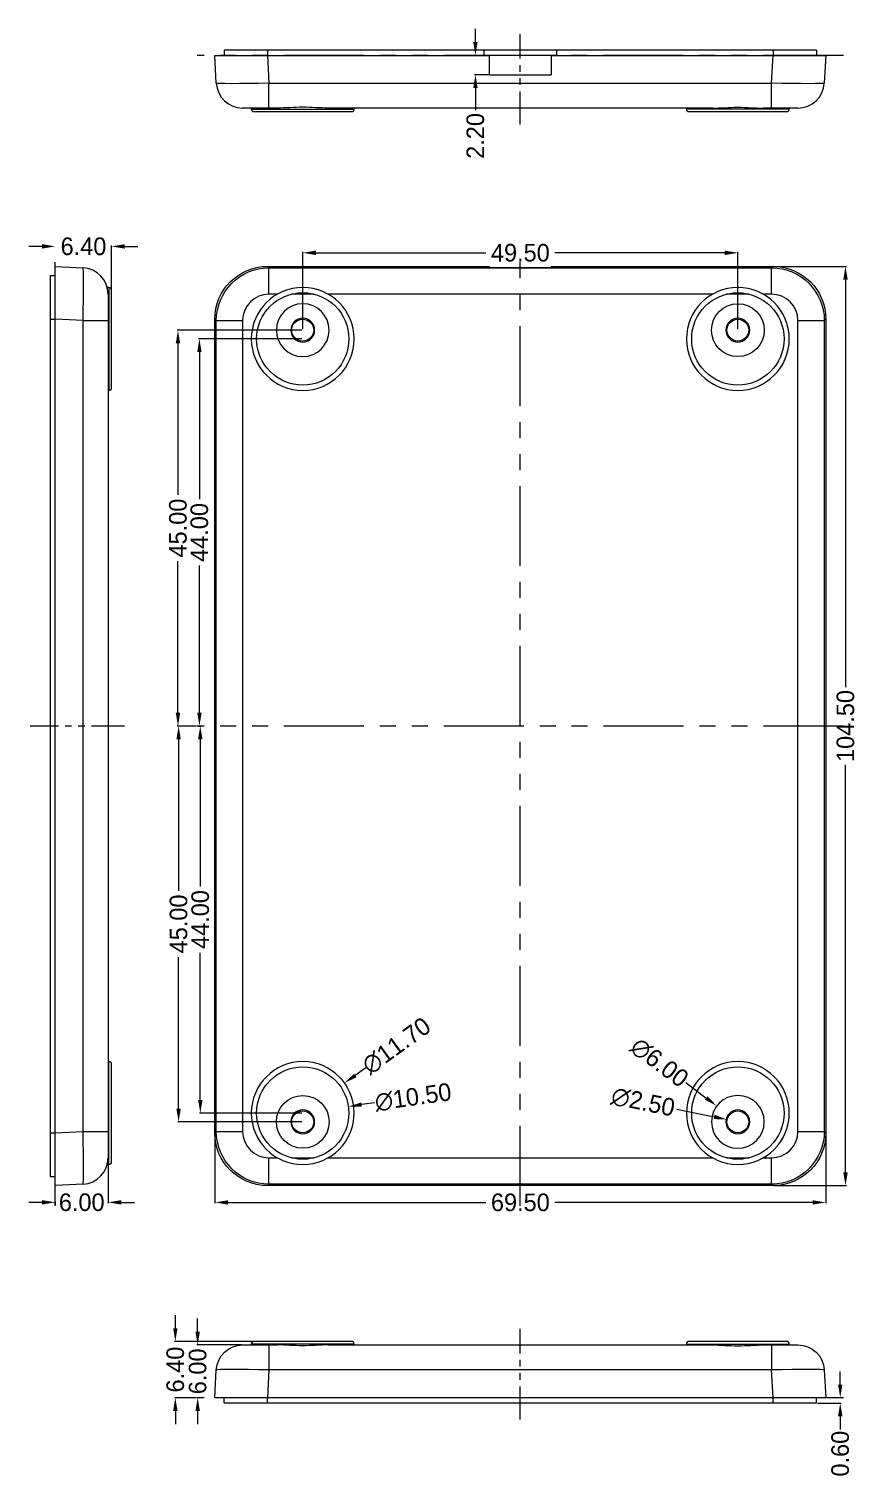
# Model space of a CAD drawing. Extents: x 33 to 501, y 235 to 402.
# Drawn here: x 306.1 to 400.3, y 237 to 401.6 of the extents above; entities that cross this region are included whole.
import ezdxf

# ---------------------------------------------------------------- set-up
doc = ezdxf.new("R2010")
doc.units = 0
doc.header["$MEASUREMENT"] = 0
doc.linetypes.add('PHANTOM', pattern=[2.5, 1.25, -0.25, 0.25, -0.25, 0.25, -0.25])
doc.layers.add('10', color=7, linetype='Continuous')
doc.layers.add('20', color=7, linetype='Continuous')
doc.dimstyles.new('2', dxfattribs={"dimtxt": 2, "dimasz": 1.5, "dimexe": 0.1, "dimexo": 0.1, "dimgap": 0.1, "dimtad": 0, "dimzin": 0, "dimdsep": 46, "dimtxsty": 'Standard', "dimcen": 0, "dimclrd": 4, "dimclre": 4, "dimclrt": 3, "dimadec": 1, "dimazin": 0, "dimtfac": 1, "dimtofl": 0, "dimtmove": 0, "dimatfit": 3, "dimfxl": 0, "dimtolj": 1, "dimtzin": 0, "dimlwd": 9, "dimlwe": 9, "dimarcsym": 0})

# ---------------------------------------------------------------- blocks, each defined once
blk = doc.blocks.new('*D49')
at = {"color": 4, "linetype": 'Continuous', "lineweight": 9}
for p, q in [((337.27, 367.45), (337.27, 376.24)), ((338.77, 376.14), (358.08, 376.14)), ((385.27, 376.14), (365.95, 376.14)), ((386.77, 367.45), (386.77, 376.24))]:
    blk.add_line(p, q, dxfattribs=at)
for points in [[(338.77, 376.39), (338.77, 375.89), (337.27, 376.14)], [(385.27, 376.39), (385.27, 375.89), (386.77, 376.14)]]:
    blk.add_solid(points, dxfattribs=at)
at = {"layer": 'Defpoints', "color": 0, "linetype": 'Continuous', "lineweight": 9}
for p in [(386.77, 376.14), (337.27, 367.35), (386.77, 367.35)]:
    blk.add_point(p, dxfattribs=at)
at = {"color": 3, "linetype": 'Continuous', "lineweight": 9, "insert": (362.02, 376.14), "char_height": 2, "attachment_point": 5}
blk.add_mtext('\\A1;49.50', dxfattribs=at)
blk = doc.blocks.new('*D50')
at = {"color": 4, "linetype": 'Continuous', "lineweight": 9}
for p, q in [((327.27, 275.99), (327.27, 268.09)), ((396.77, 275.99), (396.77, 268.09)), ((328.77, 268.19), (358.08, 268.19)), ((395.27, 268.19), (365.95, 268.19))]:
    blk.add_line(p, q, dxfattribs=at)
for points in [[(328.77, 268.44), (328.77, 267.94), (327.27, 268.19)], [(395.27, 268.44), (395.27, 267.94), (396.77, 268.19)]]:
    blk.add_solid(points, dxfattribs=at)
at = {"layer": 'Defpoints', "color": 0, "linetype": 'Continuous', "lineweight": 9}
for p in [(327.27, 276.09), (396.77, 276.09), (396.77, 268.19)]:
    blk.add_point(p, dxfattribs=at)
at = {"color": 3, "linetype": 'Continuous', "lineweight": 9, "insert": (362.02, 268.19), "char_height": 2, "attachment_point": 5}
blk.add_mtext('\\A1;69.50', dxfattribs=at)
blk = doc.blocks.new('*D51')
at = {"color": 4, "linetype": 'Continuous', "lineweight": 9}
for p, q in [((325.17, 322.35), (323.04, 322.35)), ((323.14, 320.85), (323.14, 303.62)), ((323.14, 278.85), (323.14, 296.08)), ((337.17, 277.35), (323.04, 277.35))]:
    blk.add_line(p, q, dxfattribs=at)
for points in [[(322.89, 320.85), (323.39, 320.85), (323.14, 322.35)], [(322.89, 278.85), (323.39, 278.85), (323.14, 277.35)]]:
    blk.add_solid(points, dxfattribs=at)
at = {"layer": 'Defpoints', "color": 0, "linetype": 'Continuous', "lineweight": 9}
for p in [(323.14, 322.35), (325.27, 322.35), (337.27, 277.35)]:
    blk.add_point(p, dxfattribs=at)
at = {"color": 3, "linetype": 'Continuous', "lineweight": 9, "insert": (323.14, 299.85), "char_height": 2, "attachment_point": 5, "rotation": 90}
blk.add_mtext('\\A1;45.00', dxfattribs=at)
blk = doc.blocks.new('*D52')
at = {"color": 4, "linetype": 'Continuous', "lineweight": 9}
for p, q in [((325.37, 322.35), (325.71, 322.35)), ((325.61, 320.85), (325.61, 304.12)), ((325.61, 279.85), (325.61, 296.58)), ((337.17, 278.35), (325.51, 278.35))]:
    blk.add_line(p, q, dxfattribs=at)
for points in [[(325.36, 320.85), (325.86, 320.85), (325.61, 322.35)], [(325.36, 279.85), (325.86, 279.85), (325.61, 278.35)]]:
    blk.add_solid(points, dxfattribs=at)
at = {"layer": 'Defpoints', "color": 0, "linetype": 'Continuous', "lineweight": 9}
for p in [(325.27, 322.35), (325.61, 278.35), (337.27, 278.35)]:
    blk.add_point(p, dxfattribs=at)
at = {"color": 3, "linetype": 'Continuous', "lineweight": 9, "insert": (325.61, 300.35), "char_height": 2, "attachment_point": 5, "rotation": 90}
blk.add_mtext('\\A1;44.00', dxfattribs=at)
blk = doc.blocks.new('*D53')
at = {"color": 4, "linetype": 'Continuous', "lineweight": 9}
for p, q in [((337.17, 366.35), (325.41, 366.35)), ((325.51, 364.85), (325.51, 348.12)), ((325.51, 323.85), (325.51, 340.58)), ((325.37, 322.35), (325.61, 322.35))]:
    blk.add_line(p, q, dxfattribs=at)
for points in [[(325.26, 364.85), (325.76, 364.85), (325.51, 366.35)], [(325.26, 323.85), (325.76, 323.85), (325.51, 322.35)]]:
    blk.add_solid(points, dxfattribs=at)
at = {"layer": 'Defpoints', "color": 0, "linetype": 'Continuous', "lineweight": 9}
for p in [(325.51, 366.35), (337.27, 366.35), (325.27, 322.35)]:
    blk.add_point(p, dxfattribs=at)
at = {"color": 3, "linetype": 'Continuous', "lineweight": 9, "insert": (325.51, 344.35), "char_height": 2, "attachment_point": 5, "rotation": 90}
blk.add_mtext('\\A1;44.00', dxfattribs=at)
blk = doc.blocks.new('*D54')
at = {"color": 4, "linetype": 'Continuous', "lineweight": 9}
for p, q in [((337.17, 367.35), (322.97, 367.35)), ((323.07, 365.85), (323.07, 348.62)), ((323.07, 323.85), (323.07, 341.08)), ((325.17, 322.35), (322.97, 322.35))]:
    blk.add_line(p, q, dxfattribs=at)
for points in [[(322.82, 365.85), (323.32, 365.85), (323.07, 367.35)], [(322.82, 323.85), (323.32, 323.85), (323.07, 322.35)]]:
    blk.add_solid(points, dxfattribs=at)
at = {"layer": 'Defpoints', "color": 0, "linetype": 'Continuous', "lineweight": 9}
for p in [(323.07, 367.35), (337.27, 367.35), (325.27, 322.35)]:
    blk.add_point(p, dxfattribs=at)
at = {"color": 3, "linetype": 'Continuous', "lineweight": 9, "insert": (323.07, 344.85), "char_height": 2, "attachment_point": 5, "rotation": 90}
blk.add_mtext('\\A1;45.00', dxfattribs=at)
blk = doc.blocks.new('*D55')
at = {"color": 4, "linetype": 'Continuous', "lineweight": 9}
for p, q in [((390.87, 374.6), (399.11, 374.6)), ((399.01, 373.1), (399.01, 326.78)), ((399.01, 271.6), (399.01, 317.92)), ((390.87, 270.1), (399.11, 270.1))]:
    blk.add_line(p, q, dxfattribs=at)
for points in [[(398.76, 373.1), (399.26, 373.1), (399.01, 374.6)], [(398.76, 271.6), (399.26, 271.6), (399.01, 270.1)]]:
    blk.add_solid(points, dxfattribs=at)
at = {"layer": 'Defpoints', "color": 0, "linetype": 'Continuous', "lineweight": 9}
for p in [(390.77, 374.6), (390.77, 270.1), (399.01, 270.1)]:
    blk.add_point(p, dxfattribs=at)
at = {"color": 3, "linetype": 'Continuous', "lineweight": 9, "insert": (399.01, 322.35), "char_height": 2, "attachment_point": 5, "rotation": 90}
blk.add_mtext('\\A1;104.50', dxfattribs=at)
blk = doc.blocks.new('*D56')
at = {"color": 4, "linetype": 'Continuous', "lineweight": 9}
blk.add_line((344.46, 283.5), (343.24, 282.63), dxfattribs=at)
blk.add_solid([(343.1, 282.83), (343.39, 282.43), (342.02, 281.76)], dxfattribs=at)
at = {"layer": 'Defpoints', "color": 0, "linetype": 'Continuous', "lineweight": 9}
for p in [(342.02, 281.76), (332.51, 274.95)]:
    blk.add_point(p, dxfattribs=at)
at = {"color": 3, "linetype": 'Continuous', "lineweight": 9, "insert": (347.93, 285.99), "char_height": 2, "attachment_point": 5, "rotation": 35.6044}
blk.add_mtext('\\A1;∅11.70', dxfattribs=at)
blk = doc.blocks.new('*D57')
at = {"color": 4, "linetype": 'Continuous', "lineweight": 9}
blk.add_line((345.43, 279.52), (343.95, 279.31), dxfattribs=at)
blk.add_solid([(343.91, 279.55), (343.98, 279.06), (342.46, 279.09)], dxfattribs=at)
at = {"layer": 'Defpoints', "color": 0, "linetype": 'Continuous', "lineweight": 9}
for p in [(342.46, 279.09), (332.07, 277.61)]:
    blk.add_point(p, dxfattribs=at)
at = {"color": 3, "linetype": 'Continuous', "lineweight": 9, "insert": (349.82, 280.14), "char_height": 2, "attachment_point": 5, "rotation": 8.127}
blk.add_mtext('\\A1;∅10.50', dxfattribs=at)
blk = doc.blocks.new('*D58')
at = {"color": 4, "linetype": 'Continuous', "lineweight": 9}
blk.add_line((380.85, 281.81), (383.17, 280.06), dxfattribs=at)
blk.add_solid([(383.32, 280.26), (383.02, 279.86), (384.37, 279.16)], dxfattribs=at)
at = {"layer": 'Defpoints', "color": 0, "linetype": 'Continuous', "lineweight": 9}
for p in [(384.37, 279.16), (389.16, 275.55)]:
    blk.add_point(p, dxfattribs=at)
at = {"color": 3, "linetype": 'Continuous', "lineweight": 9, "insert": (377.84, 284.08), "char_height": 2, "attachment_point": 5, "rotation": 323.0033}
blk.add_mtext('\\A1;∅6.00', dxfattribs=at)
blk = doc.blocks.new('*D59')
at = {"color": 4, "linetype": 'Continuous', "lineweight": 9}
blk.add_line((379.83, 278.79), (384.07, 277.91), dxfattribs=at)
blk.add_solid([(384.12, 278.16), (384.02, 277.67), (385.54, 277.61)], dxfattribs=at)
at = {"layer": 'Defpoints', "color": 0, "linetype": 'Continuous', "lineweight": 9}
for p in [(385.54, 277.61), (387.99, 277.1)]:
    blk.add_point(p, dxfattribs=at)
at = {"color": 3, "linetype": 'Continuous', "lineweight": 9, "insert": (375.98, 279.6), "char_height": 2, "attachment_point": 5, "rotation": 348.2482}
blk.add_mtext('\\A1;∅2.50', dxfattribs=at)
blk = doc.blocks.new('*D79')
at = {"color": 4, "linetype": 'Continuous', "lineweight": 9}
for p, q in [((325.31, 253.49), (325.31, 254.99)), ((330.33, 251.99), (325.21, 251.99)), ((325.37, 245.99), (325.41, 245.99)), ((325.31, 244.49), (325.31, 242.99))]:
    blk.add_line(p, q, dxfattribs=at)
for points in [[(325.06, 253.49), (325.56, 253.49), (325.31, 251.99)], [(325.06, 244.49), (325.56, 244.49), (325.31, 245.99)]]:
    blk.add_solid(points, dxfattribs=at)
at = {"layer": 'Defpoints', "color": 0, "linetype": 'Continuous', "lineweight": 9}
for p in [(325.31, 251.99), (330.43, 251.99), (325.27, 245.99)]:
    blk.add_point(p, dxfattribs=at)
at = {"color": 3, "linetype": 'Continuous', "lineweight": 9, "insert": (325.31, 248.99), "char_height": 2, "attachment_point": 5, "rotation": 90}
blk.add_mtext('\\A1;6.00', dxfattribs=at)
blk = doc.blocks.new('*D80')
at = {"color": 4, "linetype": 'Continuous', "lineweight": 9}
for p, q in [((322.77, 253.89), (322.77, 255.39)), ((331.62, 252.39), (322.67, 252.39)), ((325.17, 245.99), (322.67, 245.99)), ((322.77, 244.49), (322.77, 242.99))]:
    blk.add_line(p, q, dxfattribs=at)
for points in [[(322.52, 253.89), (323.02, 253.89), (322.77, 252.39)], [(322.52, 244.49), (323.02, 244.49), (322.77, 245.99)]]:
    blk.add_solid(points, dxfattribs=at)
at = {"layer": 'Defpoints', "color": 0, "linetype": 'Continuous', "lineweight": 9}
for p in [(322.77, 252.39), (331.72, 252.39), (325.27, 245.99)]:
    blk.add_point(p, dxfattribs=at)
at = {"color": 3, "linetype": 'Continuous', "lineweight": 9, "insert": (322.77, 249.19), "char_height": 2, "attachment_point": 5, "rotation": 90}
blk.add_mtext('\\A1;6.40', dxfattribs=at)
blk = doc.blocks.new('*D81')
at = {"color": 4, "linetype": 'Continuous', "lineweight": 9}
for p, q in [((398.41, 247.49), (398.41, 248.99)), ((395.81, 245.39), (398.51, 245.39)), ((398.67, 245.99), (398.31, 245.99)), ((398.41, 243.89), (398.41, 242.39))]:
    blk.add_line(p, q, dxfattribs=at)
for points in [[(398.16, 247.49), (398.66, 247.49), (398.41, 245.99)], [(398.16, 243.89), (398.66, 243.89), (398.41, 245.39)]]:
    blk.add_solid(points, dxfattribs=at)
at = {"layer": 'Defpoints', "color": 0, "linetype": 'Continuous', "lineweight": 9}
for p in [(395.71, 245.39), (398.41, 245.39), (398.77, 245.99)]:
    blk.add_point(p, dxfattribs=at)
at = {"color": 3, "linetype": 'Continuous', "lineweight": 9, "insert": (398.41, 239.63), "char_height": 2, "attachment_point": 5, "rotation": 90}
blk.add_mtext('\\A1;0.60', dxfattribs=at)
blk = doc.blocks.new('*D82')
at = {"color": 4, "linetype": 'Continuous', "lineweight": 9}
for p, q in [((356.91, 400.09), (356.91, 401.59)), ((358.42, 398.59), (356.81, 398.59)), ((358.42, 396.39), (356.81, 396.39)), ((356.91, 394.89), (356.91, 392.36))]:
    blk.add_line(p, q, dxfattribs=at)
for points in [[(356.66, 400.09), (357.16, 400.09), (356.91, 398.59)], [(356.66, 394.89), (357.16, 394.89), (356.91, 396.39)]]:
    blk.add_solid(points, dxfattribs=at)
at = {"layer": 'Defpoints', "color": 0, "linetype": 'Continuous', "lineweight": 9}
for p in [(358.52, 398.59), (356.91, 396.39), (358.52, 396.39)]:
    blk.add_point(p, dxfattribs=at)
at = {"color": 3, "linetype": 'Continuous', "lineweight": 9, "insert": (356.91, 389.43), "char_height": 2, "attachment_point": 5, "rotation": 90}
blk.add_mtext('\\A1;2.20', dxfattribs=at)
blk = doc.blocks.new('*D83')
at = {"color": 4, "linetype": 'Continuous', "lineweight": 9}
for p, q in [((315.52, 372), (315.52, 376.97)), ((307.62, 376.87), (306.12, 376.87)), ((309.12, 376.78), (309.12, 376.77)), ((317.02, 376.87), (318.52, 376.87))]:
    blk.add_line(p, q, dxfattribs=at)
for points in [[(307.62, 377.12), (307.62, 376.62), (309.12, 376.87)], [(317.02, 377.12), (317.02, 376.62), (315.52, 376.87)]]:
    blk.add_solid(points, dxfattribs=at)
at = {"layer": 'Defpoints', "color": 0, "linetype": 'Continuous', "lineweight": 9}
for p in [(309.12, 376.88), (315.52, 376.87), (315.52, 371.9)]:
    blk.add_point(p, dxfattribs=at)
at = {"color": 3, "linetype": 'Continuous', "lineweight": 9, "insert": (312.32, 376.87), "char_height": 2, "attachment_point": 5}
blk.add_mtext('\\A1;6.40', dxfattribs=at)
blk = doc.blocks.new('*D84')
at = {"color": 4, "linetype": 'Continuous', "lineweight": 9}
for p, q in [((315.12, 273.16), (315.12, 268.1)), ((307.62, 268.2), (306.12, 268.2)), ((309.12, 267.92), (309.12, 268.3)), ((316.62, 268.2), (318.12, 268.2))]:
    blk.add_line(p, q, dxfattribs=at)
for points in [[(307.62, 268.45), (307.62, 267.95), (309.12, 268.2)], [(316.62, 268.45), (316.62, 267.95), (315.12, 268.2)]]:
    blk.add_solid(points, dxfattribs=at)
at = {"layer": 'Defpoints', "color": 0, "linetype": 'Continuous', "lineweight": 9}
for p in [(315.12, 273.26), (309.12, 267.82), (315.12, 268.2)]:
    blk.add_point(p, dxfattribs=at)
at = {"color": 3, "linetype": 'Continuous', "lineweight": 9, "insert": (312.12, 268.2), "char_height": 2, "attachment_point": 5}
blk.add_mtext('\\A1;6.00', dxfattribs=at)

msp = doc.modelspace()

# ---------------------------------------------------------------- linework, layer by layer
at = {"layer": '10', "color": 1, "linetype": 'PHANTOM', "lineweight": 9, "ltscale": 3}
for p, q in [((362.015, 390.727), (362.015, 401.007)), ((316.974, 322.351), (306.24, 322.351)), ((362.015, 243.533), (362.015, 253.813))]:
    msp.add_line(p, q, dxfattribs=at)
at = {"layer": '10', "color": 1, "linetype": 'PHANTOM', "lineweight": 9, "ltscale": 7.27234}
for p, q in [((398.765, 398.589), (325.265, 398.589)), ((309.115, 267.82), (309.115, 376.882)), ((362.015, 267.82), (362.015, 376.882)), ((398.765, 322.351), (325.265, 322.351)), ((398.765, 245.992), (325.265, 245.992))]:
    msp.add_line(p, q, dxfattribs=at)
at = {"layer": '20', "color": 7, "linetype": 'Continuous', "lineweight": 9}
for p, q in [((327.265, 398.589), (333.257, 398.589)), ((327.431, 395.432), (327.265, 398.589)), ((328.315, 399.189), (328.315, 398.589)), ((333.257, 399.189), (333.257, 398.589)), ((357.915, 399.189), (333.257, 399.189)), ((333.257, 398.589), (333.423, 395.432)), ((333.257, 398.589), (358.515, 398.589)), ((357.915, 398.589), (357.915, 399.189)), ((366.115, 399.189), (357.915, 399.189)), ((358.515, 396.389), (358.515, 398.589)), ((365.515, 398.589), (358.516, 398.589)), ((365.515, 398.589), (365.515, 396.389)), ((365.515, 398.589), (390.774, 398.589)), ((366.115, 399.189), (366.115, 398.589)), ((390.774, 399.189), (366.115, 399.189)), ((390.608, 395.432), (390.774, 398.589)), ((390.774, 399.189), (390.774, 398.589)), ((390.774, 398.589), (396.765, 398.589)), ((395.715, 399.189), (395.715, 398.589)), ((396.765, 398.589), (396.6, 395.432)), ((333.423, 395.432), (390.608, 395.432)), ((333.423, 392.589), (333.423, 395.432)), ((358.515, 396.389), (365.515, 396.389)), ((390.608, 392.589), (390.608, 395.432)), ((333.423, 392.589), (330.427, 392.589)), ((331.415, 392.589), (331.415, 392.489)), ((331.415, 392.489), (343.115, 392.489)), ((331.715, 392.189), (342.815, 392.189)), ((334.38, 392.589), (333.423, 392.589)), ((383.88, 392.589), (340.151, 392.589)), ((343.115, 392.489), (343.115, 392.589)), ((380.915, 392.589), (380.915, 392.489)), ((392.615, 392.489), (380.915, 392.489)), ((381.215, 392.189), (392.315, 392.189)), ((390.608, 392.589), (389.651, 392.589)), ((393.604, 392.589), (390.608, 392.589)), ((392.615, 392.489), (392.615, 392.589)), ((309.115, 374.601), (312.272, 374.436)), ((309.115, 368.61), (309.115, 374.601)), ((333.257, 374.601), (333.423, 374.436)), ((333.257, 374.601), (358.515, 374.601)), ((333.423, 371.44), (333.423, 374.436)), ((333.423, 374.436), (390.608, 374.436)), ((358.515, 374.486), (358.515, 374.601)), ((358.515, 374.486), (365.515, 374.486)), ((365.515, 374.601), (390.774, 374.601)), ((365.515, 374.601), (365.515, 374.486)), ((390.608, 374.436), (390.774, 374.601)), ((390.608, 371.44), (390.608, 374.436)), ((308.515, 373.551), (309.115, 373.551)), ((315.215, 372.201), (315.019, 372.201)), ((315.215, 372.201), (315.215, 366.351)), ((315.115, 371.44), (315.115, 368.444)), ((315.515, 360.801), (315.515, 371.901)), ((334.38, 371.44), (333.423, 371.44)), ((338.557, 371.44), (335.974, 371.44)), ((383.88, 371.44), (340.151, 371.44)), ((388.057, 371.44), (385.474, 371.44)), ((390.608, 371.44), (389.651, 371.44)), ((308.515, 368.61), (309.115, 368.61)), ((308.515, 368.61), (308.515, 276.093)), ((309.115, 276.093), (309.115, 368.61)), ((312.272, 368.444), (309.115, 368.61)), ((312.272, 368.444), (315.115, 368.444)), ((312.272, 276.259), (312.272, 368.444)), ((315.115, 368.444), (315.115, 276.259)), ((327.431, 368.444), (327.265, 368.61)), ((327.265, 276.093), (327.265, 368.61)), ((327.431, 276.259), (327.431, 368.444)), ((327.431, 368.444), (330.427, 368.444)), ((330.427, 368.444), (330.427, 276.259)), ((393.604, 276.259), (393.604, 368.444)), ((393.604, 368.444), (396.6, 368.444)), ((396.765, 368.61), (396.6, 368.444)), ((396.6, 368.444), (396.6, 276.259)), ((396.765, 368.61), (396.765, 276.093)), ((315.215, 366.351), (315.215, 360.501)), ((315.115, 360.501), (315.215, 360.501)), ((315.215, 284.201), (315.115, 284.201)), ((315.215, 272.501), (315.215, 284.201)), ((315.515, 272.801), (315.515, 283.901)), ((308.515, 276.093), (309.115, 276.093)), ((309.115, 276.093), (312.272, 276.259)), ((309.115, 270.101), (309.115, 276.093)), ((312.272, 276.259), (315.115, 276.259)), ((315.115, 276.259), (315.115, 273.263)), ((327.265, 276.093), (327.431, 276.259)), ((327.431, 276.259), (330.427, 276.259)), ((393.604, 276.259), (396.6, 276.259)), ((396.6, 276.259), (396.765, 276.093)), ((333.423, 273.263), (334.38, 273.263)), ((333.423, 270.267), (333.423, 273.263)), ((335.974, 273.263), (338.557, 273.263)), ((340.151, 273.263), (383.88, 273.263)), ((385.474, 273.263), (388.057, 273.263)), ((389.651, 273.263), (390.608, 273.263)), ((390.608, 270.267), (390.608, 273.263)), ((315.019, 272.501), (315.215, 272.501)), ((308.515, 271.151), (309.115, 271.151)), ((312.272, 270.267), (309.115, 270.101)), ((333.423, 270.267), (333.257, 270.101)), ((390.774, 270.101), (333.257, 270.101)), ((390.608, 270.267), (333.423, 270.267)), ((390.774, 270.101), (390.608, 270.267)), ((330.427, 251.992), (333.423, 251.992)), ((343.115, 252.092), (331.415, 252.092)), ((331.415, 252.092), (331.415, 251.992)), ((342.815, 252.392), (331.715, 252.392)), ((333.423, 251.992), (333.423, 249.149)), ((333.423, 251.992), (334.38, 251.992)), ((340.151, 251.992), (383.88, 251.992)), ((343.115, 251.992), (343.115, 252.092)), ((380.915, 252.092), (380.915, 251.992)), ((380.915, 252.092), (392.615, 252.092)), ((392.315, 252.392), (381.215, 252.392)), ((389.651, 251.992), (390.608, 251.992)), ((390.608, 251.992), (393.604, 251.992)), ((390.608, 251.992), (390.608, 249.149)), ((392.615, 251.992), (392.615, 252.092)), ((327.265, 245.992), (327.431, 249.149)), ((333.423, 249.149), (333.257, 245.992)), ((390.608, 249.149), (333.423, 249.149)), ((390.774, 245.992), (390.608, 249.149)), ((396.6, 249.149), (396.765, 245.992)), ((333.257, 245.992), (327.265, 245.992)), ((328.315, 245.392), (328.315, 245.992)), ((390.774, 245.992), (333.257, 245.992)), ((333.257, 245.392), (333.257, 245.992)), ((333.257, 245.392), (390.774, 245.392)), ((396.765, 245.992), (390.774, 245.992)), ((390.774, 245.392), (390.774, 245.992)), ((395.715, 245.392), (395.715, 245.992))]:
    msp.add_line(p, q, dxfattribs=at)
at = {"layer": '20', "color": 7, "linetype": 'Continuous', "lineweight": 9, "extrusion": (0, 0, -1)}
for centre, radius in [((-337.265, 366.351), 5.85), ((-386.765, 366.351), 5.85), ((-337.265, 367.351), 3), ((-337.265, 367.351), 1.355), ((-386.765, 367.351), 1.355), ((-337.265, 278.351), 5.85), ((-386.765, 278.351), 5.85), ((-386.765, 277.351), 3), ((-337.265, 277.351), 1.355), ((-386.765, 277.351), 1.355)]:
    msp.add_circle(centre, radius, dxfattribs=at)
at = {"layer": '20', "color": 7, "linetype": 'Continuous', "lineweight": 9}
for centre, radius in [((337.265, 366.351), 5.25), ((386.765, 366.351), 5.25), ((386.765, 367.351), 3), ((337.265, 367.351), 1.25), ((386.765, 367.351), 1.25), ((337.265, 278.351), 5.25), ((386.765, 278.351), 5.25), ((337.265, 277.351), 3), ((337.265, 277.351), 1.25), ((386.765, 277.351), 1.25)]:
    msp.add_circle(centre, radius, dxfattribs=at)
for centre, radius, start, end in [((330.427, 395.589), 3, 183, 270), ((393.604, 395.589), 3, 270, 357), ((331.715, 392.489), 0.3, 180, 270), ((342.815, 392.489), 0.3, 270, 0), ((381.215, 392.489), 0.3, 180, 270), ((392.315, 392.489), 0.3, 270, 0), ((312.115, 371.44), 3, 0, 87), ((315.215, 371.901), 0.3, 0, 90), ((315.215, 360.801), 0.3, 270, 0), ((315.215, 283.901), 0.3, 0, 90), ((312.115, 273.263), 3, 273, 0), ((315.215, 272.801), 0.3, 270, 0), ((331.715, 252.092), 0.3, 90, 180), ((342.815, 252.092), 0.3, 0, 90), ((381.215, 252.092), 0.3, 90, 180), ((392.315, 252.092), 0.3, 0, 90)]:
    msp.add_arc(centre, radius, start, end, dxfattribs=at)
at = {"layer": '20', "color": 7, "linetype": 'Continuous', "lineweight": 9, "extrusion": (0, 0, -1)}
for centre, start, end in [((-330.427, 248.992), 3, 90), ((-393.604, 248.992), 90, 177)]:
    msp.add_arc(centre, 3, start, end, dxfattribs=at)
for centre, major_axis, ratio, start_param, end_param in [((333.431, 395.589), (6, 0.157), 0.0261143, 1.5728506, 3.1409079), ((390.6, 395.589), (-6, 0.157), 0.0261143, 3.1422774, 4.7103347), ((333.274, 368.593), (-4.254, 4.254), 0.9972647, 5.4991567, 7.0672139), ((333.431, 368.436), (-4.243, 4.243), 0.9999962, 5.4991567, 7.0672139), ((390.6, 368.436), (4.243, 4.243), 0.9999962, 5.4991567, 7.0672139), ((390.757, 368.593), (4.254, 4.254), 0.9972647, 5.4991567, 7.0672139), ((333.274, 276.11), (-4.254, -4.254), 0.9972647, 5.4991567, 7.0672139), ((333.431, 276.267), (4.243, 4.243), 0.9999962, 2.357564, 3.9256213), ((390.6, 276.267), (-4.243, 4.243), 0.9999962, 2.357564, 3.9256213), ((390.757, 276.11), (4.254, -4.254), 0.9972647, 5.4991567, 7.0672139)]:
    msp.add_ellipse(centre, major_axis=major_axis, ratio=ratio, start_param=start_param, end_param=end_param, dxfattribs=at)
at = {"layer": '20', "color": 7, "linetype": 'Continuous', "lineweight": 9}
for centre, major_axis, ratio, start_param, end_param in [((312.115, 368.436), (-0.157, -6), 0.0261143, 1.5728506, 3.1409079), ((333.431, 368.436), (-2.127, 2.127), 0.9972647, 5.4991567, 7.0672139), ((390.6, 368.436), (2.127, 2.127), 0.9972647, 5.4991567, 7.0672139), ((312.115, 276.267), (-0.157, 6), 0.0261143, 3.1422774, 4.7103347), ((333.431, 276.267), (-2.127, -2.127), 0.9972647, 5.4991567, 7.0672139), ((390.6, 276.267), (2.127, -2.127), 0.9972647, 5.4991567, 7.0672139), ((333.431, 248.992), (6, -0.157), 0.0261143, 1.5728506, 3.1409079), ((390.6, 248.992), (-6, -0.157), 0.0261143, 3.1422774, 4.7103347)]:
    msp.add_ellipse(centre, major_axis=major_axis, ratio=ratio, start_param=start_param, end_param=end_param, dxfattribs=at)
for points in [[(333.257, 399.189), (331.951, 399.189), (330.673, 399.189), (328.851, 399.189), (328.311, 399.189), (328.318, 399.189)], [(395.718, 399.189), (395.713, 399.189), (395.18, 399.189), (393.359, 399.189), (392.079, 399.189), (390.774, 399.189)], [(340.151, 392.589), (339.267, 392.589), (338.268, 392.687), (336.266, 392.687), (335.263, 392.589), (334.38, 392.589)], [(383.88, 392.589), (384.758, 392.589), (385.758, 392.687), (387.766, 392.687), (388.777, 392.589), (389.651, 392.589)], [(308.515, 373.554), (308.515, 373.549), (308.515, 373.016), (308.515, 371.195), (308.515, 369.915), (308.515, 368.61)], [(308.515, 276.093), (308.515, 274.787), (308.515, 273.509), (308.515, 271.687), (308.515, 271.147), (308.515, 271.154)], [(340.151, 251.992), (339.267, 251.992), (338.268, 251.894), (336.266, 251.894), (335.263, 251.992), (334.38, 251.992)], [(383.88, 251.992), (384.758, 251.992), (385.758, 251.894), (387.766, 251.894), (388.777, 251.992), (389.651, 251.992)], [(328.313, 245.392), (328.318, 245.392), (328.851, 245.392), (330.672, 245.392), (331.952, 245.392), (333.257, 245.392)], [(390.774, 245.392), (392.079, 245.392), (393.358, 245.392), (395.179, 245.392), (395.72, 245.392), (395.713, 245.392)]]:
    msp.add_open_spline(points, degree=3, knots=[0, 0, 0, 0, 0.5, 0.5, 1, 1, 1, 1], dxfattribs=at)

# ---------------------------------------------------------------- dimensions: what is measured, and where the dimension line sits
at = {"linetype": 'Continuous', "lineweight": 9}
for base, p1, p2, picture, middle in [((356.906, 396.389), (358.516, 398.589), (358.515, 396.389), '*D82', (356.906, 389.428)), ((323.143, 322.351), (337.265, 277.351), (325.265, 322.351), '*D51', (323.143, 299.851))]:
    dim = msp.add_linear_dim(base=base, p1=p1, p2=p2, angle=90, dimstyle='2', dxfattribs=at)
    dim.commit()
    dim.dimension.update_dxf_attribs({"geometry": picture, "text_midpoint": middle, "dimtype": 160})
for base, p1, p2, picture, middle in [((315.515, 376.872), (309.115, 376.882), (315.515, 371.901), '*D83', (312.315, 376.872)), ((386.765, 376.143), (337.265, 367.351), (386.765, 367.351), '*D49', (362.015, 376.143)), ((396.765, 268.192), (327.265, 276.093), (396.765, 276.093), '*D50', (362.015, 268.192)), ((315.115, 268.196), (309.115, 267.82), (315.115, 273.263), '*D84', (312.115, 268.196))]:
    dim = msp.add_linear_dim(base=base, p1=p1, p2=p2, dimstyle='2', dxfattribs=at)
    dim.commit()
    dim.dimension.update_dxf_attribs({"geometry": picture, "text_midpoint": middle})
for base, p1, p2, picture, middle in [((399.014, 270.101), (390.774, 374.601), (390.774, 270.101), '*D55', (399.014, 322.351)), ((323.071, 367.351), (325.265, 322.351), (337.265, 367.351), '*D54', (323.071, 344.851)), ((325.513, 366.351), (325.265, 322.351), (337.265, 366.351), '*D53', (325.513, 344.351)), ((325.609, 278.351), (325.265, 322.351), (337.265, 278.351), '*D52', (325.609, 300.351)), ((322.774, 252.392), (325.265, 245.992), (331.715, 252.392), '*D80', (322.774, 249.192)), ((325.315, 251.992), (325.265, 245.992), (330.427, 251.992), '*D79', (325.315, 248.992)), ((398.408, 245.392), (398.765, 245.992), (395.713, 245.392), '*D81', (398.408, 239.625))]:
    dim = msp.add_linear_dim(base=base, p1=p1, p2=p2, angle=90, dimstyle='2', dxfattribs=at)
    dim.commit()
    dim.dimension.update_dxf_attribs({"geometry": picture, "text_midpoint": middle})
for p1, p2, picture, middle in [((332.509, 274.945), (342.022, 281.757), '*D56', (347.93, 285.988)), ((332.068, 277.609), (342.463, 279.093), '*D57', (349.821, 280.144))]:
    dim = msp.add_diameter_dim_2p(p1=p1, p2=p2, dimstyle='2', dxfattribs=at)
    dim.commit()
    dim.dimension.update_dxf_attribs({"geometry": picture, "text_midpoint": middle})
for p1, p2, picture, middle in [((389.161, 275.546), (384.369, 279.157), '*D58', (377.837, 284.078)), ((387.989, 277.097), (385.542, 277.606), '*D59', (375.976, 279.596))]:
    dim = msp.add_diameter_dim_2p(p1=p1, p2=p2, dimstyle='2', dxfattribs=at)
    dim.commit()
    dim.dimension.update_dxf_attribs({"geometry": picture, "text_midpoint": middle, "dimtype": 163})

doc.saveas('drawing.dxf')
